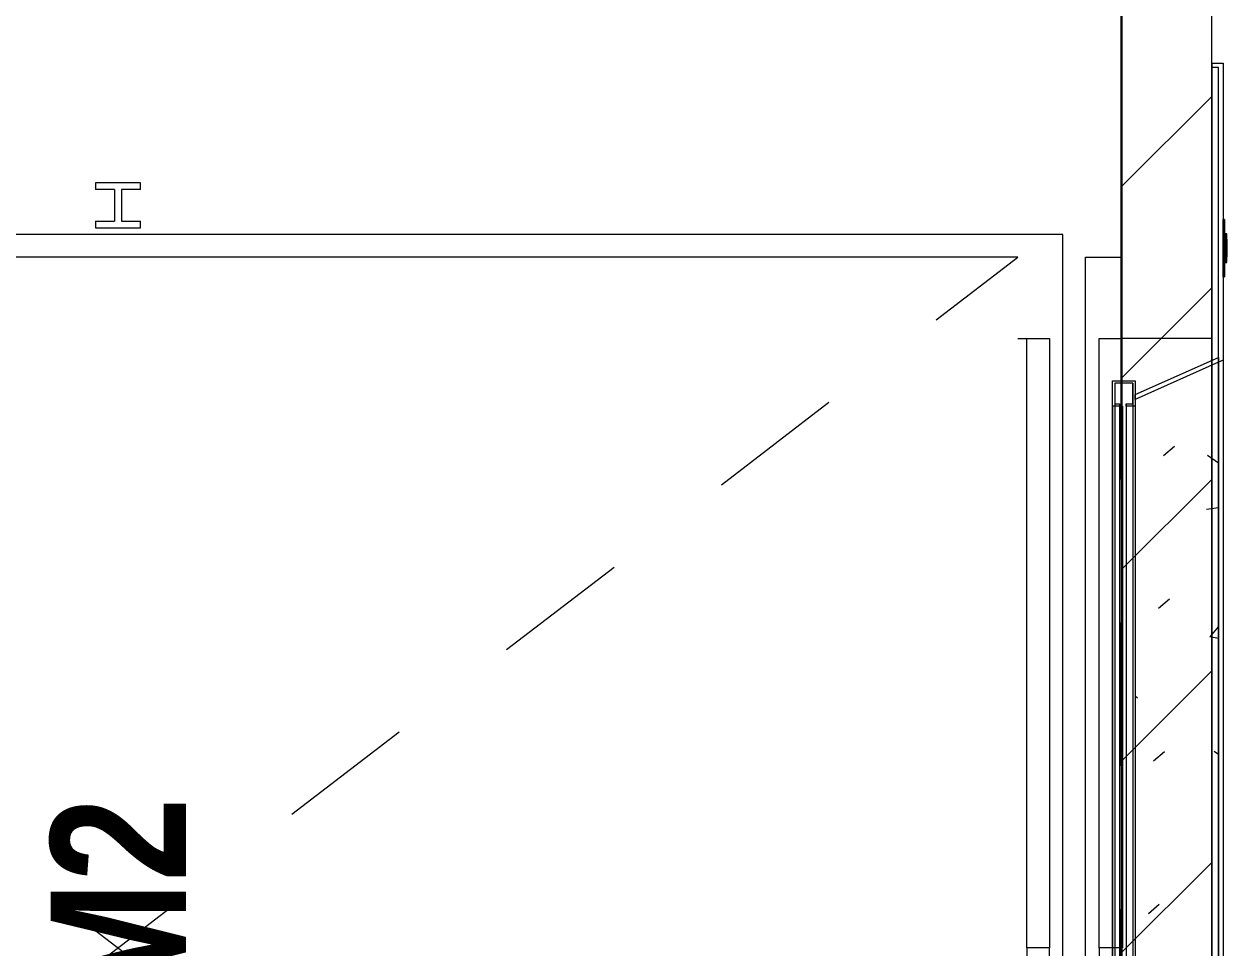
# Model space of a CAD drawing. Header units: millimetres. Extents: x -4000 to 187956, y -58990 to 162485.
# Drawn here: x 40567 to 43234, y 129985 to 132031 of the extents above; entities that cross this region are included whole.
import ezdxf

# ---------------------------------------------------------------- set-up
doc = ezdxf.new("R2010")
doc.units = ezdxf.units.MM
for name, pattern in [('Dash', [600, 300, -300]), ('Dash_2_', [635, 317.5, -317.5]), ('Grid Line', [2222.5, 1270, -317.5, 317.5, -317.5]), ('Grid Line 12_5mm', [2150, 1250, -300, 300, -300])]:
    doc.linetypes.add(name, pattern=pattern)
for name, color, linetype, lineweight in [('A-ANNO-NOTE', 131, 'Continuous', 9), ('A-DETL-GENF', 92, 'Continuous', 9), ('A-DOOR', 31, 'Continuous', 13), ('A-DOOR-HDLN', 31, 'Dash_2_', 13), ('A-WALL', 113, 'Continuous', 13), ('A-WALL-PATT', 111, 'Continuous', 13), ('S-GRID', 1, 'Continuous', 30)]:
    doc.layers.add(name, color=color, linetype=linetype, lineweight=lineweight)
doc.styles.add('Arial_B', font='arialbd.ttf', dxfattribs={"width": 0.8, "height": 300})

# ---------------------------------------------------------------- blocks, each defined once
blk = doc.blocks.new('VSC-THANG MÁY 2 - 2700-339595-FFS - TANG 1')
at = {"layer": 'A-DOOR', "lineweight": 9}
h = blk.add_hatch(dxfattribs=at)
h.set_pattern_fill('FP_13', color=256, style=0, pattern_type=2)
h.set_pattern_definition([(322.528, (-129909.95, 37102), (-63.7548, -665.734), [73.55, -809.046]), (264.53, (-129909.95, 37102), (764.226, 128.79), [55.732, -613.048]), (9.565, (-129915.26, 37046.5), (700.4678, -536.9537), [64.584, -710.419]), (318.764, (-129706.75, 37102), (-168.1687, -990.573), [109.674, -1206.419]), (6.066, (-129720.8, 37019.5), (989.697, -867.525), [97.033, -1067.36]), (260.365, (-129706.8, 37102), (989.706, -867.516), [83.729, -921.017]), (292.792, (-129757.55, 37009.2), (-409.058, -554.0287), [70.493, -775.42]), (233.56, (-129757.55, 37009.2), (736.752, -225.836), [57.39, -631.287]), (342.958, (-129791.64, 36963), (327.6892, -779.8634), [64.216, -706.372]), (310.028, (-129909.95, 37102), (338.21994, -11.28834), [31.734, -595.261, 31.734, -1249.664]), (310.028, (-129909.95, 37102), (338.21994, -11.28834), [-658.73, -612.571, 31.734, -605.359]), (278.201, (-129909.95, 37102), (400.7246, -244.1681), [30.681, -324.475, 30.681, -796.312]), (278.201, (-129909.95, 37102), (400.7246, -244.1681), [-385.837, -561.556, 30.681, -204.075]), (235.11, (-129909.95, 37309), (-22.91264, -495.4734), [31.494, -207.094, 31.494, -1700.653]), (235.11, (-129909.95, 37309), (-22.91264, -495.4734), [-270.081, -712.9, 31.494, -956.259]), (224.913, (-129909.95, 37401.8), (101.7087, -541.2912), [31.985, -283.018, 31.985, -1182.474]), (224.913, (-129909.95, 37401.8), (101.7087, -541.2912), [-346.988, -470.082, 31.985, -680.407])])
h.paths.add_polyline_path([(-1233, -100), (1383, -100), (1300.6, 85), (-1150.6, 85)])
h = blk.add_hatch(dxfattribs=at)
h.set_pattern_fill('FP_14', color=256, style=0, pattern_type=2)
h.set_pattern_definition([(320, (-129909.95, 43115), (-63.7558, -728.7365), [76.2, -838.2]), (265, (-129909.95, 43115), (764.2276, 140.9716), [60.96, -670.56]), (10.451, (-129915.26, 43054.3), (700.4668, -587.77), [64.76, -712.36]), (316.184, (-129706.75, 43115), (-168.171, -1084.316), [114.3, -1257.3]), (6.636, (-129720.8, 43024.6), (989.71, -949.61), [97.14, -1068.54]), (261.184, (-129706.8, 43115), (989.701, -949.621), [91.44, -1005.84]), (291, (-129757.55, 43013.4), (-409.0606, -606.4579), [76.2, -838.2]), (236, (-129757.55, 43013.4), (736.753, -247.2083), [60.96, -670.56]), (341.451, (-129791.64, 42962.86), (327.6855, -853.6683), [64.76, -712.36]), (307.5, (-129909.95, 43115), (338.2201, -12.3547), [33.528, -628.904, 33.528, -1320.292]), (307.5, (-129909.95, 43115), (338.2201, -12.3547), [-695.96, -647.192, 33.528, -639.572]), (277.5, (-129909.95, 43115), (400.7221, -267.2789), [33.528, -354.584, 33.528, -870.204]), (277.5, (-129909.95, 43115), (400.7221, -267.2789), [-421.64, -613.664, 33.528, -223.012]), (237.5, (-129909.95, 43341.57), (-22.91534, -542.36333), [33.528, -220.472, 33.528, -1810.512]), (237.5, (-129909.95, 43341.57), (-22.91534, -542.36333), [-287.528, -758.952, 33.528, -1018.032]), (227.5, (-129909.95, 43443.17), (101.7071, -592.517), [33.528, -296.672, 33.528, -1239.52]), (227.5, (-129909.95, 43443.17), (101.7071, -592.517), [-363.728, -492.76, 33.528, -713.232])])
h.paths.add_polyline_path([(-1885, -110), (2035, -110), (2035, -85), (-1885, -85)])
at = {"layer": 'A-DETL-GENF', "color": 250}
for p, q in [((1670, 2390), (1670, 2290)), ((1685, 2390), (1670, 2390)), ((1685, 2390), (1685, 2347.5)), ((1770, 2390), (1755, 2390)), ((1755, 2347.5), (1755, 2390)), ((1770, 2290), (1770, 2390)), ((1755, 2347.5), (1685, 2347.5)), ((1755, 2332.5), (1685, 2332.5)), ((1685, 2332.5), (1685, 2290)), ((1755, 2290), (1755, 2332.5)), ((1670, 2290), (1685, 2290)), ((1755, 2290), (1770, 2290))]:
    blk.add_line(p, q, dxfattribs=at)
at = {"layer": 'A-DOOR', "color": 5, "lineweight": 15}
for p, q in [((-1180.9, 135), (1330.9, 135)), ((1330.9, 135), (1330.9, 115)), ((2035, -85), (2035, -110)), ((2035, -110), (-1885, -110)), ((1561.5, -110), (1561.5, -113.2)), ((1688.5, -113.2), (1561.5, -113.2)), ((1593.3, -113.2), (1593.3, -116.4)), ((1593.3, -116.4), (1597.5, -116.4)), ((1593.4, -116.4), (1593.4, -118.5)), ((1593.4, -118.5), (1594.5, -118.5)), ((1593.4, -118.5), (1656.9, -118.5)), ((1594.8, -113.2), (1594.8, -114.8)), ((1597.7, -116.4), (1602.5, -116.4)), ((1602.7, -116.4), (1609.1, -116.4)), ((1616.8, -116.4), (1609.3, -116.4)), ((1609.3, -116.4), (1616.8, -116.4)), ((1625, -116.4), (1617, -116.4)), ((1656.9, -116.4), (1625.2, -116.4)), ((1655.2, -114.8), (1655.2, -113.2)), ((1655.7, -116.4), (1656.8, -116.4)), ((1655.9, -118.5), (1656.9, -118.5)), ((1656.8, -116.4), (1656.8, -113.2)), ((1656.9, -118.5), (1656.9, -116.4)), ((1688.5, -113.2), (1688.5, -110))]:
    blk.add_line(p, q, dxfattribs=at)
at = {"layer": 'A-DOOR', "color": 171, "lineweight": 15}
for p, q in [((1275, 135), (-1125, 135)), ((1275, 130), (1275, 135)), ((1275, 135), (1330.9, 135)), ((1275, 130), (1275, 135)), ((1330.9, 135), (1330.9, 115)), ((1325.9, 130), (-1175.9, 130)), ((1280, 130), (-1130, 130)), ((1280, 120), (-1130, 120)), ((1325.9, 130), (1280, 130)), ((1280, 130), (1280, 120)), ((1325.9, 115), (1325.9, 130)), ((1325.9, 115), (1325.9, 130)), ((1330.9, 115), (1330.9, 85)), ((1330.9, 85), (-1180.9, 85)), ((1300.6, 85), (1383, -100)), ((-1885, -85), (2035, -85)), ((-1875, -100), (2025, -100)), ((1383, -100), (-1233, -100)), ((1376.5, -110), (1372.1, -100)), ((1376.5, -110), (1372.1, -100)), ((1383, -100), (2025, -100)), ((2025, -100), (2025, -85)), ((2025, -100), (2025, -85)), ((2035, -85), (2035, -110)), ((1376.5, -110), (-1226.5, -110)), ((1561.5, -110), (1376.5, -110)), ((1561.5, -110), (1688.5, -110)), ((1561.5, -110), (1561.5, -113.2)), ((1561.5, -113.2), (1593.3, -113.2)), ((1593.3, -110), (1593.3, -113.2)), ((1593.3, -113.2), (1593.3, -116.4)), ((1593.3, -116.4), (1594.3, -116.4)), ((1593.3, -116.4), (1594.3, -116.4)), ((1597.4, -116.4), (1593.4, -116.4)), ((1594.5, -116.4), (1593.4, -116.4)), ((1594.5, -118.5), (1608.6, -118.5)), ((1594.8, -110), (1594.8, -113.2)), ((1594.8, -114.8), (1595.9, -114.8)), ((1594.8, -114.8), (1598.7, -114.8)), ((1602.5, -116.4), (1597.7, -116.4)), ((1598.9, -114.8), (1602.4, -114.8)), ((1609.1, -116.4), (1602.7, -116.4)), ((1604.1, -114.8), (1609.1, -114.8)), ((1608.7, -118.5), (1606.1, -118.5)), ((1608.7, -118.5), (1606.1, -118.5)), ((1641.1, -118.5), (1609.2, -118.5)), ((1641.1, -118.5), (1609.2, -118.5)), ((1611, -114.8), (1616.8, -114.8)), ((1617, -116.4), (1625, -116.4)), ((1617.2, -114.8), (1632.8, -114.8)), ((1625.2, -116.4), (1633.2, -116.4)), ((1633.2, -114.8), (1640.1, -114.8)), ((1633.4, -116.4), (1640.9, -116.4)), ((1640.9, -114.8), (1646.3, -114.8)), ((1641.1, -116.4), (1647.5, -116.4)), ((1644.2, -118.5), (1641.7, -118.5)), ((1644.2, -118.5), (1641.7, -118.5)), ((1641.7, -118.5), (1655.9, -118.5)), ((1647.6, -114.8), (1652.7, -114.8)), ((1647.7, -116.4), (1652.5, -116.4)), ((1652.7, -116.4), (1655.7, -116.4)), ((1654.1, -114.8), (1655.2, -114.8)), ((1654.1, -114.8), (1655.2, -114.8)), ((1655.2, -113.2), (1655.2, -110)), ((1655.7, -116.4), (1656.8, -116.4)), ((1655.7, -116.4), (1656.8, -116.4)), ((1656.9, -116.4), (1655.9, -116.4)), ((1656.8, -113.2), (1656.8, -110)), ((1656.8, -113.2), (1688.5, -113.2)), ((1656.8, -116.4), (1656.8, -113.2)), ((1688.5, -110), (1688.5, -113.2)), ((2035, -110), (1688.5, -110))]:
    blk.add_line(p, q, dxfattribs=at)
at = {"layer": 'A-DOOR', "color": 161, "lineweight": 15}
for p, q in [((1275, 120), (-1125, 120)), ((75, 113), (75, 115)), ((75, 115), (1275, 115)), ((1275, 113), (75, 113)), ((1275, 120), (1275, 130)), ((1275, 120), (1275, 130)), ((1280, 120), (1275, 120)), ((1275, 115), (1275, 113)), ((1280, 130), (1280, 120)), ((1325.9, 90), (1325.9, 115)), ((1325.9, 90), (1325.9, 115)), ((1330.9, 115), (1330.9, 85)), ((1325.9, 90), (-1175.9, 90)), ((1300.6, 85), (-1150.6, 85)), ((1280, 105), (-1130, 105)), ((1280, 90), (-1130, 90)), ((1275, 85), (1275, 90)), ((1275, 85), (1275, 90)), ((1280, 105), (1280, 90)), ((1280, 90), (1325.9, 90)), ((1372.1, -100), (1289.7, 85)), ((1372.1, -100), (1289.7, 85)), ((1330.9, 85), (1300.6, 85)), ((1300.6, 85), (1383, -100)), ((2025, -85), (-1875, -85)), ((2035, -85), (2025, -85)), ((1593.3, -110), (1561.5, -110)), ((1593.3, -110), (1561.5, -110)), ((1593.3, -110), (1593.3, -113.2)), ((1602.5, -110), (1593.3, -110)), ((1593.3, -113.2), (1593.3, -116.4)), ((1593.3, -116.4), (1594.3, -116.4)), ((1593.3, -116.4), (1594.3, -116.4)), ((1594.8, -113.2), (1594.8, -114.8)), ((1594.8, -113.2), (1594.8, -114.8)), ((1595.9, -116.4), (1594.8, -116.4)), ((1597.3, -116.4), (1594.8, -116.4)), ((1595.9, -114.8), (1598.7, -114.8)), ((1597.3, -116.4), (1595.9, -116.4)), ((1598.9, -116.4), (1597.5, -116.4)), ((1602.4, -116.4), (1597.5, -116.4)), ((1598.9, -114.8), (1602.4, -114.8)), ((1602.4, -116.4), (1598.9, -116.4)), ((1609.1, -110), (1602.5, -110)), ((1609.1, -116.4), (1603.7, -116.4)), ((1608.6, -116.4), (1603.7, -116.4)), ((1604.1, -114.8), (1609.1, -114.8)), ((1606.1, -116.4), (1608.7, -116.4)), ((1606.1, -116.4), (1606.8, -116.4)), ((1606.8, -116.4), (1608.7, -116.4)), ((1625, -110), (1609.1, -110)), ((1609.2, -116.4), (1615.7, -116.4)), ((1609.2, -116.4), (1615.7, -116.4)), ((1609.3, -118.5), (1617, -118.5)), ((1616.8, -116.4), (1609.9, -116.4)), ((1611, -114.8), (1616.8, -114.8)), ((1616.9, -116.4), (1625, -116.4)), ((1616.9, -116.4), (1625, -116.4)), ((1617, -118.5), (1641.1, -118.5)), ((1617.2, -114.8), (1618.8, -114.8)), ((1625, -116.4), (1617.2, -116.4)), ((1620.8, -114.8), (1619.6, -114.8)), ((1619.6, -114.8), (1620.8, -114.8)), ((1620.8, -113.3), (1620.8, -114.8)), ((1622.5, -114.8), (1620.8, -114.8)), ((1620.8, -114.8), (1622.5, -114.8)), ((1622.5, -114.8), (1622.5, -113.2)), ((1622.5, -113.2), (1622.5, -114.8)), ((1622.5, -113.2), (1622.5, -114.8)), ((1622.5, -114.8), (1627.1, -114.8)), ((1627.1, -114.8), (1622.5, -114.8)), ((1640.9, -110), (1625, -110)), ((1625.2, -116.4), (1633.3, -116.4)), ((1625.2, -116.4), (1630.1, -116.4)), ((1632.8, -116.4), (1625.2, -116.4)), ((1627.5, -113.2), (1627.5, -114.4)), ((1627.5, -113.2), (1627.5, -114.4)), ((1627.5, -113.2), (1627.5, -114.4)), ((1627.5, -114.8), (1629.2, -114.8)), ((1629.2, -114.8), (1627.5, -114.8)), ((1629.2, -113.2), (1629.2, -114.8)), ((1629.2, -114.8), (1630.4, -114.8)), ((1630.4, -114.8), (1629.2, -114.8)), ((1630.1, -116.4), (1633.3, -116.4)), ((1630.4, -113.2), (1630.4, -114.8)), ((1630.4, -114.8), (1632.8, -114.8)), ((1633.2, -114.8), (1640.1, -114.8)), ((1640.1, -116.4), (1633.4, -116.4)), ((1633.5, -116.4), (1641, -116.4)), ((1633.5, -116.4), (1634.7, -116.4)), ((1634.7, -116.4), (1641, -116.4)), ((1647.5, -110), (1640.9, -110)), ((1640.9, -114.8), (1646.3, -114.8)), ((1646.3, -116.4), (1641.1, -116.4)), ((1641.7, -116.4), (1644.2, -116.4)), ((1641.7, -116.4), (1643.6, -116.4)), ((1646.3, -116.4), (1641.8, -116.4)), ((1643.6, -116.4), (1644.2, -116.4)), ((1656.8, -110), (1647.5, -110)), ((1647.6, -114.8), (1651.1, -114.8)), ((1652.7, -116.4), (1647.8, -116.4)), ((1652.7, -116.4), (1647.8, -116.4)), ((1651.1, -114.8), (1652.7, -114.8)), ((1655.2, -116.4), (1652.9, -116.4)), ((1655.2, -116.4), (1652.9, -116.4)), ((1655.2, -114.8), (1655.2, -113.2)), ((1655.2, -114.8), (1655.2, -113.2)), ((1655.7, -116.4), (1656.8, -116.4)), ((1655.7, -116.4), (1656.8, -116.4)), ((1688.5, -110), (1656.8, -110)), ((1656.8, -113.2), (1656.8, -110)), ((1688.5, -110), (1656.8, -110)), ((1656.8, -116.4), (1656.8, -113.2))]:
    blk.add_line(p, q, dxfattribs=at)
at = {"layer": 'A-DOOR', "color": 151, "lineweight": 15}
for p, q in [((75, 115), (75, 113)), ((75, 115), (1275, 115)), ((75, 113), (1275, 113)), ((1275, 115), (1275, 113)), ((1289.7, 85), (-1139.7, 85)), ((1275, 105), (-1125, 105)), ((1275, 85), (-1125, 85)), ((1275, 90), (1275, 105)), ((1275, 105), (1280, 105)), ((1275, 90), (1275, 105)), ((1300.6, 85), (1275, 85)), ((1280, 105), (1280, 90)), ((1289.7, 85), (1300.6, 85)), ((1594.3, -110), (1593.3, -110)), ((1594.3, -110), (1593.3, -110)), ((1593.3, -110), (1593.3, -113.2)), ((1593.3, -116.4), (1594.3, -116.4)), ((1602.4, -110), (1594.8, -110)), ((1595.9, -110), (1594.8, -110)), ((1594.8, -110), (1594.8, -113.2)), ((1594.8, -110), (1594.8, -113.2)), ((1594.8, -110), (1595.9, -110)), ((1594.8, -110), (1602.4, -110)), ((1594.8, -114.8), (1595.9, -114.8)), ((1594.8, -114.8), (1595.9, -114.8)), ((1594.8, -114.8), (1595.9, -114.8)), ((1594.8, -114.8), (1595.9, -114.8)), ((1597.4, -116.4), (1595.6, -116.4)), ((1595.6, -116.4), (1597.5, -116.4)), ((1595.6, -116.4), (1597.5, -116.4)), ((1602.5, -116.4), (1597.7, -116.4)), ((1597.7, -116.4), (1602.5, -116.4)), ((1597.7, -116.4), (1602.5, -116.4)), ((1608.6, -116.4), (1603.6, -116.4)), ((1603.6, -116.4), (1608.6, -116.4)), ((1603.6, -116.4), (1608.6, -116.4)), ((1609.1, -110), (1603.7, -110)), ((1603.7, -110), (1609.1, -110)), ((1616.8, -110), (1609.9, -110)), ((1609.9, -110), (1616.8, -110)), ((1615.6, -116.4), (1609.9, -116.4)), ((1632.8, -110), (1617.2, -110)), ((1617.2, -110), (1632.8, -110)), ((1625, -116.4), (1617.2, -116.4)), ((1619.6, -110), (1619.6, -113.2)), ((1619.6, -110), (1619.6, -113.2)), ((1619.6, -114.8), (1620.7, -114.8)), ((1620.8, -110), (1620.8, -112.6)), ((1620.8, -110), (1620.8, -112.6)), ((1622.5, -113.2), (1620.9, -113.2)), ((1620.9, -113.2), (1622.5, -113.2)), ((1621.2, -113.2), (1621.2, -114.8)), ((1622.5, -114.8), (1621.2, -114.8)), ((1621.2, -114.8), (1622.5, -114.8)), ((1622.5, -111.5), (1622.5, -110)), ((1622.5, -110), (1622.5, -111.5)), ((1622.5, -110), (1622.5, -111.5)), ((1622.5, -111.5), (1622.5, -110)), ((1622.5, -110), (1622.5, -111.5)), ((1622.5, -110), (1622.5, -111.5)), ((1622.5, -113.2), (1622.5, -111.9)), ((1622.5, -111.9), (1622.5, -113.2)), ((1622.5, -111.9), (1622.5, -113.2)), ((1622.5, -113.2), (1622.5, -111.9)), ((1622.5, -111.9), (1622.5, -113.2)), ((1622.5, -111.9), (1622.5, -113.2)), ((1622.5, -113.2), (1622.5, -114.8)), ((1622.5, -113.2), (1627.5, -113.2)), ((1627.5, -113.2), (1622.5, -113.2)), ((1622.5, -114.8), (1627.1, -114.8)), ((1632.8, -116.4), (1625.2, -116.4)), ((1627.5, -110), (1627.5, -113.2)), ((1627.5, -110), (1627.5, -113.2)), ((1627.5, -110), (1627.5, -113.2)), ((1627.5, -110), (1627.5, -113.2)), ((1627.5, -110), (1627.5, -113.2)), ((1627.5, -110), (1627.5, -113.2)), ((1627.5, -113.2), (1627.5, -114.4)), ((1627.5, -114.8), (1628.8, -114.8)), ((1628.8, -114.8), (1627.5, -114.8)), ((1627.6, -113.2), (1629.1, -113.2)), ((1629.1, -113.2), (1627.6, -113.2)), ((1628.8, -113.4), (1628.8, -114.8)), ((1629.2, -110), (1629.2, -112.2)), ((1629.2, -110), (1629.2, -112.2)), ((1629.2, -113.2), (1630.4, -113.2)), ((1630.4, -113.2), (1629.2, -113.2)), ((1629.3, -114.8), (1630.4, -114.8)), ((1630.4, -110), (1630.4, -111.5)), ((1630.4, -110), (1630.4, -111.5)), ((1640.1, -110), (1633.2, -110)), ((1633.2, -110), (1640.1, -110)), ((1640.1, -116.4), (1633.4, -116.4)), ((1646.3, -110), (1640.9, -110)), ((1640.9, -110), (1646.3, -110)), ((1646.4, -116.4), (1641.7, -116.4)), ((1641.8, -116.4), (1646.4, -116.4)), ((1641.8, -116.4), (1646.4, -116.4)), ((1655.2, -110), (1647.6, -110)), ((1647.6, -110), (1655.2, -110)), ((1652.5, -116.4), (1647.6, -116.4)), ((1647.7, -116.4), (1652.5, -116.4)), ((1647.7, -116.4), (1652.5, -116.4)), ((1654.4, -116.4), (1652.7, -116.4)), ((1652.7, -116.4), (1654.4, -116.4)), ((1652.7, -116.4), (1654.4, -116.4)), ((1655.2, -110), (1654.1, -110)), ((1654.1, -110), (1655.2, -110)), ((1654.1, -114.8), (1655.2, -114.8)), ((1654.1, -114.8), (1655.2, -114.8)), ((1654.1, -114.8), (1655.2, -114.8)), ((1654.1, -114.8), (1655.2, -114.8)), ((1655.2, -113.2), (1655.2, -111)), ((1655.2, -113.2), (1655.2, -111)), ((1656.8, -110), (1655.7, -110)), ((1656.8, -110), (1655.7, -110)), ((1655.7, -116.4), (1656.8, -116.4)), ((1656.8, -113.2), (1656.8, -110))]:
    blk.add_line(p, q, dxfattribs=at)
at = {"layer": 'A-DOOR', "color": 255, "lineweight": 15}
for p, q in [((1594.3, -110), (1593.3, -110)), ((1594.3, -110), (1593.3, -110)), ((1594.8, -113.2), (1594.8, -114.8)), ((1595.9, -116.4), (1594.8, -116.4)), ((1595.9, -116.4), (1594.8, -116.4)), ((1598.9, -110), (1595.9, -110)), ((1595.9, -110), (1598.9, -110)), ((1597.3, -116.4), (1595.9, -116.4)), ((1597.3, -116.4), (1595.9, -116.4)), ((1597.3, -114.8), (1598.7, -114.8)), ((1597.3, -114.8), (1598.7, -114.8)), ((1598.9, -116.4), (1597.5, -116.4)), ((1598.9, -116.4), (1597.5, -116.4)), ((1602.4, -110), (1598.9, -110)), ((1598.9, -110), (1602.4, -110)), ((1598.9, -114.8), (1602.4, -114.8)), ((1598.9, -114.8), (1602.4, -114.8)), ((1602.4, -116.4), (1598.9, -116.4)), ((1602.4, -116.4), (1598.9, -116.4)), ((1609.1, -110), (1603.7, -110)), ((1603.7, -110), (1609.1, -110)), ((1608.6, -116.4), (1603.7, -116.4)), ((1608.7, -116.4), (1604.4, -116.4)), ((1605.1, -114.8), (1609.1, -114.8)), ((1605.1, -114.8), (1609.1, -114.8)), ((1616.8, -110), (1609.9, -110)), ((1609.9, -110), (1616.8, -110)), ((1615.6, -116.4), (1609.9, -116.4)), ((1609.9, -116.4), (1615.6, -116.4)), ((1609.9, -116.4), (1615.6, -116.4)), ((1611.7, -114.8), (1616.8, -114.8)), ((1611.7, -114.8), (1616.8, -114.8)), ((1619.6, -110), (1617.2, -110)), ((1617.2, -110), (1619.6, -110)), ((1617.2, -114.8), (1618.8, -114.8)), ((1617.2, -114.8), (1618.8, -114.8)), ((1625, -116.4), (1617.2, -116.4)), ((1617.2, -116.4), (1625, -116.4)), ((1617.2, -116.4), (1625, -116.4)), ((1620.8, -110), (1619.6, -110)), ((1619.6, -110), (1620.8, -110)), ((1620.8, -110), (1619.6, -110)), ((1619.6, -110), (1620.8, -110)), ((1622.5, -110), (1620.8, -110)), ((1620.8, -110), (1622.5, -110)), ((1622.5, -110), (1620.8, -110)), ((1620.8, -110), (1622.5, -110)), ((1621.2, -110), (1621.2, -112.3)), ((1621.2, -110), (1621.2, -112.3)), ((1622.5, -113.2), (1621.2, -113.2)), ((1621.2, -113.2), (1622.5, -113.2)), ((1622.5, -114.8), (1621.2, -114.8)), ((1621.2, -114.8), (1622.5, -114.8)), ((1622.5, -110), (1627.5, -110)), ((1627.5, -110), (1622.5, -110)), ((1622.5, -110), (1622.5, -111.5)), ((1622.5, -110), (1627.5, -110)), ((1627.5, -110), (1622.5, -110)), ((1622.5, -110), (1622.5, -111.5)), ((1622.5, -111.9), (1622.5, -113.2)), ((1622.5, -111.9), (1622.5, -113.2)), ((1622.5, -113.2), (1622.5, -114.8)), ((1625, -116.4), (1625, -114.8)), ((1632.8, -116.4), (1625.2, -116.4)), ((1625.2, -116.4), (1632.8, -116.4)), ((1625.2, -116.4), (1632.8, -116.4)), ((1627.5, -110), (1629.2, -110)), ((1629.2, -110), (1627.5, -110)), ((1627.5, -110), (1627.5, -113.2)), ((1627.5, -110), (1629.2, -110)), ((1629.2, -110), (1627.5, -110)), ((1627.5, -110), (1627.5, -113.2)), ((1627.5, -113.2), (1627.5, -114.4)), ((1627.5, -114.8), (1628.8, -114.8)), ((1628.8, -114.8), (1627.5, -114.8)), ((1628.8, -110), (1628.8, -112.5)), ((1628.8, -110), (1628.8, -112.5)), ((1629.2, -110), (1630.4, -110)), ((1630.4, -110), (1629.2, -110)), ((1629.2, -110), (1630.4, -110)), ((1630.4, -110), (1629.2, -110)), ((1632.8, -110), (1630.4, -110)), ((1630.4, -110), (1632.8, -110)), ((1630.4, -114.8), (1632.8, -114.8)), ((1630.4, -114.8), (1632.8, -114.8)), ((1640.1, -110), (1633.2, -110)), ((1633.2, -110), (1640.1, -110)), ((1633.2, -114.8), (1634.7, -114.8)), ((1633.2, -114.8), (1634.7, -114.8)), ((1640.1, -116.4), (1633.4, -116.4)), ((1633.4, -116.4), (1640.1, -116.4)), ((1633.4, -116.4), (1640.1, -116.4)), ((1635.2, -114.8), (1640.1, -114.8)), ((1635.2, -114.8), (1640.1, -114.8)), ((1646.3, -110), (1640.9, -110)), ((1640.9, -110), (1646.3, -110)), ((1645.6, -116.4), (1641.7, -116.4)), ((1646.3, -116.4), (1641.8, -116.4)), ((1642.7, -114.8), (1646.3, -114.8)), ((1642.7, -114.8), (1646.3, -114.8)), ((1645.6, -114.8), (1645.6, -116.4)), ((1651.1, -110), (1647.6, -110)), ((1647.6, -110), (1651.1, -110)), ((1647.7, -114.8), (1651.1, -114.8)), ((1647.7, -114.8), (1651.1, -114.8)), ((1651.1, -116.4), (1647.8, -116.4)), ((1651.1, -116.4), (1647.8, -116.4)), ((1654.1, -110), (1651.1, -110)), ((1651.1, -110), (1654.1, -110)), ((1652.7, -116.4), (1651.1, -116.4)), ((1652.7, -116.4), (1651.1, -116.4)), ((1654.1, -116.4), (1652.9, -116.4)), ((1654.1, -116.4), (1652.9, -116.4)), ((1655.2, -116.4), (1654.1, -116.4)), ((1655.2, -116.4), (1654.1, -116.4)), ((1655.2, -114.8), (1655.2, -113.2)), ((1656.8, -110), (1655.7, -110)), ((1656.8, -110), (1655.7, -110))]:
    blk.add_line(p, q, dxfattribs=at)
at = {"layer": 'A-DOOR', "color": 50, "lineweight": 15}
for p, q in [((1594.3, -110), (1593.3, -110)), ((1595.9, -110), (1594.8, -110)), ((1595.9, -110), (1594.8, -110)), ((1595.9, -110), (1594.8, -110)), ((1595.9, -110), (1594.8, -110)), ((1594.8, -110), (1595.9, -110)), ((1594.8, -110), (1595.9, -110)), ((1594.8, -110), (1594.8, -113.2)), ((1595.9, -110), (1594.8, -110)), ((1595.9, -110), (1594.8, -110)), ((1594.8, -110), (1595.9, -110)), ((1594.8, -110), (1595.9, -110)), ((1594.8, -114.8), (1595.9, -114.8)), ((1594.8, -114.8), (1595.9, -114.8)), ((1595.9, -116.4), (1594.8, -116.4)), ((1595.9, -116.4), (1594.8, -116.4)), ((1602.5, -110), (1595.6, -110)), ((1597.5, -110), (1595.6, -110)), ((1602.5, -110), (1595.6, -110)), ((1597.5, -110), (1595.6, -110)), ((1597.5, -110), (1595.6, -110)), ((1595.6, -116.4), (1597.5, -116.4)), ((1595.6, -116.4), (1597.5, -116.4)), ((1595.6, -116.4), (1597.5, -116.4)), ((1602.5, -110), (1595.9, -110)), ((1598.9, -110), (1595.9, -110)), ((1598.9, -110), (1595.9, -110)), ((1598.9, -110), (1595.9, -110)), ((1598.9, -110), (1595.9, -110)), ((1595.9, -110), (1598.9, -110)), ((1595.9, -110), (1602.4, -110)), ((1598.9, -110), (1595.9, -110)), ((1598.9, -110), (1595.9, -110)), ((1595.9, -110), (1598.9, -110)), ((1595.9, -110), (1598.9, -110)), ((1602.5, -110), (1595.9, -110)), ((1597.3, -116.4), (1595.9, -116.4)), ((1597.3, -116.4), (1595.9, -116.4)), ((1597.3, -114.8), (1598.7, -114.8)), ((1597.3, -114.8), (1598.7, -114.8)), ((1597.3, -114.8), (1598.7, -114.8)), ((1597.3, -114.8), (1598.7, -114.8)), ((1602.5, -110), (1597.5, -110)), ((1602.5, -110), (1597.5, -110)), ((1602.5, -110), (1597.5, -110)), ((1597.5, -113.2), (1598.9, -113.2)), ((1598.9, -116.4), (1597.5, -116.4)), ((1602.4, -116.4), (1597.5, -116.4)), ((1597.7, -116.4), (1602.5, -116.4)), ((1597.7, -116.4), (1602.5, -116.4)), ((1597.7, -116.4), (1602.5, -116.4)), ((1602.4, -110), (1598.9, -110)), ((1602.4, -110), (1598.9, -110)), ((1602.4, -110), (1598.9, -110)), ((1602.4, -110), (1598.9, -110)), ((1598.9, -110), (1602.4, -110)), ((1602.4, -110), (1598.9, -110)), ((1602.4, -110), (1598.9, -110)), ((1598.9, -110), (1602.4, -110)), ((1598.9, -110), (1602.4, -110)), ((1598.9, -114.8), (1602.4, -114.8)), ((1598.9, -114.8), (1602.4, -114.8)), ((1598.9, -114.8), (1602.4, -114.8)), ((1598.9, -114.8), (1602.4, -114.8)), ((1602.4, -116.4), (1598.9, -116.4)), ((1601.3, -113.2), (1602.5, -113.2)), ((1609.1, -110), (1603.6, -110)), ((1609.1, -110), (1603.6, -110)), ((1609.1, -110), (1603.6, -110)), ((1609.1, -110), (1603.6, -110)), ((1609.1, -110), (1603.6, -110)), ((1609.1, -110), (1603.7, -110)), ((1609.1, -110), (1603.7, -110)), ((1609.1, -110), (1603.7, -110)), ((1609.1, -110), (1603.7, -110)), ((1609.1, -110), (1603.7, -110)), ((1603.7, -110), (1609.1, -110)), ((1603.7, -110), (1609.1, -110)), ((1609.1, -110), (1603.7, -110)), ((1609.1, -110), (1603.7, -110)), ((1603.7, -110), (1609.1, -110)), ((1603.7, -110), (1609.1, -110)), ((1609.1, -110), (1603.7, -110)), ((1604.2, -116.4), (1608.6, -116.4)), ((1604.2, -116.4), (1608.6, -116.4)), ((1604.2, -116.4), (1608.6, -116.4)), ((1608.6, -116.4), (1604.3, -116.4)), ((1608.6, -116.4), (1604.3, -116.4)), ((1608.6, -116.4), (1604.3, -116.4)), ((1604.4, -113.2), (1605.8, -113.2)), ((1605.8, -113.2), (1604.4, -113.2)), ((1604.4, -113.2), (1605.8, -113.2)), ((1605.8, -113.2), (1604.4, -113.2)), ((1604.4, -113.2), (1605.8, -113.2)), ((1608.7, -116.4), (1604.4, -116.4)), ((1604.4, -116.4), (1608.7, -116.4)), ((1604.4, -116.4), (1608.7, -116.4)), ((1605.1, -114.8), (1609.1, -114.8)), ((1605.1, -114.8), (1609.1, -114.8)), ((1605.1, -114.8), (1609.1, -114.8)), ((1605.1, -114.8), (1609.1, -114.8)), ((1606.8, -113.2), (1609.1, -113.2)), ((1609.1, -113.2), (1606.8, -113.2)), ((1606.8, -113.2), (1609.1, -113.2)), ((1609.1, -113.2), (1606.8, -113.2)), ((1606.8, -113.2), (1609.1, -113.2)), ((1616.8, -110), (1609.9, -110)), ((1616.8, -110), (1609.9, -110)), ((1616.8, -110), (1609.9, -110)), ((1616.8, -110), (1609.9, -110)), ((1616.8, -110), (1609.9, -110)), ((1616.8, -110), (1609.9, -110)), ((1616.8, -110), (1609.9, -110)), ((1609.9, -110), (1616.8, -110)), ((1609.9, -110), (1616.8, -110)), ((1616.8, -110), (1609.9, -110)), ((1616.8, -110), (1609.9, -110)), ((1616.8, -110), (1609.9, -110)), ((1616.8, -110), (1609.9, -110)), ((1616.8, -110), (1609.9, -110)), ((1609.9, -110), (1616.8, -110)), ((1609.9, -110), (1616.8, -110)), ((1616.8, -110), (1609.9, -110)), ((1609.9, -113.2), (1612.3, -113.2)), ((1612.3, -113.2), (1609.9, -113.2)), ((1609.9, -113.2), (1612.3, -113.2)), ((1612.3, -113.2), (1609.9, -113.2)), ((1609.9, -113.2), (1612.3, -113.2)), ((1615.7, -116.4), (1609.9, -116.4)), ((1609.9, -116.4), (1615.7, -116.4)), ((1615.7, -116.4), (1609.9, -116.4)), ((1609.9, -116.4), (1615.7, -116.4)), ((1609.9, -116.4), (1615.6, -116.4)), ((1615.6, -116.4), (1609.9, -116.4)), ((1615.6, -116.4), (1609.9, -116.4)), ((1609.9, -116.4), (1615.6, -116.4)), ((1609.9, -116.4), (1615.6, -116.4)), ((1615.6, -116.4), (1609.9, -116.4)), ((1615.6, -116.4), (1609.9, -116.4)), ((1611.7, -114.8), (1616.8, -114.8)), ((1611.7, -114.8), (1616.8, -114.8)), ((1611.7, -114.8), (1616.8, -114.8)), ((1611.7, -114.8), (1616.8, -114.8)), ((1613.6, -113.2), (1616.8, -113.2)), ((1616.8, -113.2), (1613.6, -113.2)), ((1613.6, -113.2), (1616.8, -113.2)), ((1616.8, -113.2), (1613.6, -113.2)), ((1613.6, -113.2), (1616.8, -113.2)), ((1619.6, -110), (1617.2, -110)), ((1619.6, -110), (1617.2, -110)), ((1619.6, -110), (1617.2, -110)), ((1619.6, -110), (1617.2, -110)), ((1619.6, -110), (1617.2, -110)), ((1619.6, -110), (1617.2, -110)), ((1619.6, -110), (1617.2, -110)), ((1617.2, -110), (1619.6, -110)), ((1617.2, -110), (1619.6, -110)), ((1619.6, -110), (1617.2, -110)), ((1619.6, -110), (1617.2, -110)), ((1619.6, -110), (1617.2, -110)), ((1619.6, -110), (1617.2, -110)), ((1619.6, -110), (1617.2, -110)), ((1617.2, -110), (1619.6, -110)), ((1617.2, -110), (1619.6, -110)), ((1619.6, -110), (1617.2, -110)), ((1617.2, -113.2), (1619.6, -113.2)), ((1619.6, -113.2), (1617.2, -113.2)), ((1617.2, -113.2), (1619.6, -113.2)), ((1619.6, -113.2), (1617.2, -113.2)), ((1617.2, -113.2), (1619.6, -113.2)), ((1617.2, -114.8), (1618.8, -114.8)), ((1617.2, -114.8), (1618.8, -114.8)), ((1617.2, -114.8), (1618.8, -114.8)), ((1617.2, -114.8), (1618.8, -114.8)), ((1625, -116.4), (1617.2, -116.4)), ((1617.2, -116.4), (1625, -116.4)), ((1625, -116.4), (1617.2, -116.4)), ((1617.2, -116.4), (1625, -116.4)), ((1617.2, -116.4), (1625, -116.4)), ((1625, -116.4), (1617.2, -116.4)), ((1625, -116.4), (1617.2, -116.4)), ((1617.2, -116.4), (1625, -116.4)), ((1617.2, -116.4), (1625, -116.4)), ((1625, -116.4), (1617.2, -116.4)), ((1625, -116.4), (1617.2, -116.4)), ((1620.7, -110), (1619.6, -110)), ((1620.8, -110), (1619.6, -110)), ((1620.7, -110), (1619.6, -110)), ((1620.7, -110), (1619.6, -110)), ((1620.7, -110), (1619.6, -110)), ((1620.7, -110), (1619.6, -110)), ((1620.7, -110), (1619.6, -110)), ((1620.7, -110), (1619.6, -110)), ((1619.6, -110), (1620.7, -110)), ((1619.6, -110), (1620.7, -110)), ((1620.7, -110), (1619.6, -110)), ((1619.6, -110), (1620.7, -110)), ((1620.7, -110), (1619.6, -110)), ((1620.7, -110), (1619.6, -110)), ((1620.7, -110), (1619.6, -110)), ((1620.7, -110), (1619.6, -110)), ((1619.6, -110), (1620.7, -110)), ((1619.6, -110), (1620.7, -110)), ((1620.8, -110), (1619.6, -110)), ((1619.6, -114.8), (1620.7, -114.8)), ((1619.6, -114.8), (1620.7, -114.8)), ((1619.6, -114.8), (1620.7, -114.8)), ((1619.6, -114.8), (1620.7, -114.8)), ((1619.6, -114.8), (1620.7, -114.8)), ((1619.6, -114.8), (1620.7, -114.8)), ((1622.5, -110), (1621.2, -110)), ((1622.5, -110), (1621.2, -110)), ((1621.2, -110), (1622.5, -110)), ((1622.5, -110), (1621.2, -110)), ((1621.2, -110), (1622.5, -110)), ((1622.5, -110), (1621.2, -110)), ((1622.5, -110), (1621.2, -110)), ((1621.2, -110), (1622.5, -110)), ((1622.5, -110), (1621.2, -110)), ((1621.2, -110), (1622.5, -110)), ((1622.5, -110), (1621.2, -110)), ((1622.5, -110), (1621.2, -110)), ((1622.5, -110), (1621.2, -110)), ((1622.5, -110), (1621.2, -110)), ((1622.5, -110), (1621.2, -110)), ((1622.5, -110), (1621.2, -110)), ((1621.2, -110), (1622.5, -110)), ((1621.2, -110), (1622.5, -110)), ((1622.5, -110), (1621.2, -110)), ((1621.2, -110), (1622.5, -110)), ((1622.5, -110), (1621.2, -110)), ((1622.5, -110), (1621.2, -110)), ((1622.5, -110), (1621.2, -110)), ((1622.5, -110), (1621.2, -110)), ((1621.2, -110), (1622.5, -110)), ((1621.2, -110), (1622.5, -110)), ((1622.5, -110), (1621.2, -110)), ((1621.2, -113.2), (1622.5, -113.2)), ((1622.5, -113.2), (1621.2, -113.2)), ((1621.2, -113.2), (1622.5, -113.2)), ((1622.5, -113.2), (1621.2, -113.2)), ((1621.2, -113.2), (1622.5, -113.2)), ((1622.5, -113.2), (1621.2, -113.2)), ((1621.2, -113.2), (1622.5, -113.2)), ((1621.2, -114.8), (1622.5, -114.8)), ((1621.2, -114.8), (1622.5, -114.8)), ((1621.2, -114.8), (1622.5, -114.8)), ((1621.2, -114.8), (1622.5, -114.8)), ((1621.2, -114.8), (1622.5, -114.8)), ((1621.2, -114.8), (1622.5, -114.8)), ((1621.2, -114.8), (1622.5, -114.8)), ((1625, -110), (1622.5, -110)), ((1622.5, -110), (1622.5, -111.5)), ((1622.5, -110), (1622.5, -111.5)), ((1627.5, -110), (1622.5, -110)), ((1622.5, -110), (1622.5, -111.5)), ((1622.5, -110), (1622.5, -111.5)), ((1625, -110), (1622.5, -110)), ((1625, -110), (1622.5, -110)), ((1625, -110), (1622.5, -110)), ((1625, -110), (1622.5, -110)), ((1625, -110), (1622.5, -110)), ((1625, -110), (1622.5, -110)), ((1622.5, -110), (1625, -110)), ((1622.5, -110), (1625, -110)), ((1625, -110), (1622.5, -110)), ((1622.5, -110), (1625, -110)), ((1625, -110), (1622.5, -110)), ((1625, -110), (1622.5, -110)), ((1625, -110), (1622.5, -110)), ((1625, -110), (1622.5, -110)), ((1622.5, -110), (1625, -110)), ((1622.5, -110), (1627.5, -110)), ((1627.5, -110), (1622.5, -110)), ((1622.5, -111.9), (1622.5, -113.2)), ((1622.5, -111.9), (1622.5, -113.2)), ((1622.5, -111.9), (1622.5, -113.2)), ((1622.5, -111.9), (1622.5, -113.2)), ((1622.5, -113.2), (1622.5, -114.8)), ((1622.5, -113.2), (1627.5, -113.2)), ((1625, -113.2), (1622.5, -113.2)), ((1622.5, -113.2), (1627.5, -113.2)), ((1627.5, -113.2), (1622.5, -113.2)), ((1622.5, -113.2), (1625, -113.2)), ((1622.5, -114.8), (1625, -114.8)), ((1622.5, -114.8), (1625, -114.8)), ((1622.5, -114.8), (1625, -114.8)), ((1622.5, -114.8), (1625, -114.8)), ((1622.5, -114.8), (1625, -114.8)), ((1622.5, -114.8), (1625, -114.8)), ((1627.5, -110), (1625, -110)), ((1627.5, -110), (1625, -110)), ((1627.5, -110), (1625, -110)), ((1627.5, -110), (1625, -110)), ((1627.5, -110), (1625, -110)), ((1627.5, -110), (1625, -110)), ((1627.5, -110), (1625, -110)), ((1625, -110), (1627.5, -110)), ((1625, -110), (1627.5, -110)), ((1627.5, -110), (1625, -110)), ((1625, -110), (1627.5, -110)), ((1627.5, -110), (1625, -110)), ((1627.5, -110), (1625, -110)), ((1627.5, -110), (1625, -110)), ((1627.5, -110), (1625, -110)), ((1625, -110), (1627.5, -110)), ((1627.5, -113.2), (1625, -113.2)), ((1625, -114.8), (1625, -113.2)), ((1625, -113.2), (1627.5, -113.2)), ((1625, -114.8), (1625, -113.2)), ((1625, -116.4), (1625, -114.8)), ((1625, -114.8), (1627, -114.8)), ((1625, -114.8), (1627, -114.8)), ((1625, -114.8), (1627, -114.8)), ((1625, -114.8), (1627, -114.8)), ((1625, -114.8), (1627, -114.8)), ((1625, -114.8), (1627, -114.8)), ((1625.2, -116.4), (1632.8, -116.4)), ((1632.8, -116.4), (1625.2, -116.4)), ((1625.2, -116.4), (1632.8, -116.4)), ((1632.8, -116.4), (1625.2, -116.4)), ((1625.2, -116.4), (1632.8, -116.4)), ((1632.8, -116.4), (1625.2, -116.4)), ((1632.8, -116.4), (1625.2, -116.4)), ((1625.2, -116.4), (1632.8, -116.4)), ((1625.2, -116.4), (1632.8, -116.4)), ((1632.8, -116.4), (1625.2, -116.4)), ((1632.8, -116.4), (1625.2, -116.4)), ((1628.8, -110), (1627.5, -110)), ((1627.5, -110), (1628.8, -110)), ((1628.8, -110), (1627.5, -110)), ((1627.5, -110), (1628.8, -110)), ((1628.8, -110), (1627.5, -110)), ((1627.5, -110), (1627.5, -113.2)), ((1627.5, -110), (1627.5, -113.2)), ((1628.8, -110), (1627.5, -110)), ((1627.5, -110), (1628.8, -110)), ((1628.8, -110), (1627.5, -110)), ((1627.5, -110), (1628.8, -110)), ((1628.8, -110), (1627.5, -110)), ((1627.5, -110), (1627.5, -113.2)), ((1627.5, -110), (1627.5, -113.2)), ((1628.8, -110), (1627.5, -110)), ((1628.8, -110), (1627.5, -110)), ((1628.8, -110), (1627.5, -110)), ((1628.8, -110), (1627.5, -110)), ((1628.8, -110), (1627.5, -110)), ((1628.8, -110), (1627.5, -110)), ((1627.5, -110), (1628.8, -110)), ((1627.5, -110), (1628.8, -110)), ((1628.8, -110), (1627.5, -110)), ((1627.5, -110), (1628.8, -110)), ((1628.8, -110), (1627.5, -110)), ((1628.8, -110), (1627.5, -110)), ((1628.8, -110), (1627.5, -110)), ((1628.8, -110), (1627.5, -110)), ((1627.5, -110), (1628.8, -110)), ((1627.5, -110), (1628.8, -110)), ((1628.8, -110), (1627.5, -110)), ((1627.5, -113.2), (1627.5, -114.4)), ((1627.5, -114.8), (1628.8, -114.8)), ((1627.5, -114.8), (1628.8, -114.8)), ((1627.5, -114.8), (1628.8, -114.8)), ((1627.5, -114.8), (1628.8, -114.8)), ((1627.5, -114.8), (1628.8, -114.8)), ((1627.5, -114.8), (1628.8, -114.8)), ((1627.5, -114.8), (1628.8, -114.8)), ((1630.4, -110), (1629.2, -110)), ((1630.4, -110), (1629.2, -110)), ((1629.2, -113.2), (1630.4, -113.2)), ((1629.2, -113.2), (1630.4, -113.2)), ((1630.4, -113.2), (1629.2, -113.2)), ((1629.2, -113.2), (1630.4, -113.2)), ((1630.4, -113.2), (1629.2, -113.2)), ((1630.4, -110), (1629.3, -110)), ((1630.4, -110), (1629.3, -110)), ((1630.4, -110), (1629.3, -110)), ((1630.4, -110), (1629.3, -110)), ((1630.4, -110), (1629.3, -110)), ((1630.4, -110), (1629.3, -110)), ((1630.4, -110), (1629.3, -110)), ((1629.3, -110), (1630.4, -110)), ((1629.3, -110), (1630.4, -110)), ((1630.4, -110), (1629.3, -110)), ((1629.3, -110), (1630.4, -110)), ((1630.4, -110), (1629.3, -110)), ((1630.4, -110), (1629.3, -110)), ((1630.4, -110), (1629.3, -110)), ((1630.4, -110), (1629.3, -110)), ((1629.3, -110), (1630.4, -110)), ((1629.3, -110), (1630.4, -110)), ((1629.3, -114.8), (1630.4, -114.8)), ((1629.3, -114.8), (1630.4, -114.8)), ((1629.3, -114.8), (1630.4, -114.8)), ((1629.3, -114.8), (1630.4, -114.8)), ((1629.3, -114.8), (1630.4, -114.8)), ((1629.3, -114.8), (1630.4, -114.8)), ((1632.8, -110), (1630.4, -110)), ((1632.8, -110), (1630.4, -110)), ((1632.8, -110), (1630.4, -110)), ((1632.8, -110), (1630.4, -110)), ((1632.8, -110), (1630.4, -110)), ((1632.8, -110), (1630.4, -110)), ((1632.8, -110), (1630.4, -110)), ((1630.4, -110), (1632.8, -110)), ((1630.4, -110), (1632.8, -110)), ((1632.8, -110), (1630.4, -110)), ((1632.8, -110), (1630.4, -110)), ((1632.8, -110), (1630.4, -110)), ((1632.8, -110), (1630.4, -110)), ((1632.8, -110), (1630.4, -110)), ((1630.4, -110), (1632.8, -110)), ((1630.4, -110), (1632.8, -110)), ((1632.8, -110), (1630.4, -110)), ((1630.4, -113.2), (1632.8, -113.2)), ((1630.4, -113.2), (1632.8, -113.2)), ((1632.8, -113.2), (1630.4, -113.2)), ((1630.4, -113.2), (1632.8, -113.2)), ((1632.8, -113.2), (1630.4, -113.2)), ((1630.4, -114.8), (1632.8, -114.8)), ((1630.4, -114.8), (1632.8, -114.8)), ((1630.4, -114.8), (1632.8, -114.8)), ((1630.4, -114.8), (1632.8, -114.8)), ((1640.1, -110), (1633.2, -110)), ((1640.1, -110), (1633.2, -110)), ((1640.1, -110), (1633.2, -110)), ((1640.1, -110), (1633.2, -110)), ((1640.1, -110), (1633.2, -110)), ((1640.1, -110), (1633.2, -110)), ((1640.1, -110), (1633.2, -110)), ((1633.2, -110), (1640.1, -110)), ((1633.2, -110), (1640.1, -110)), ((1640.1, -110), (1633.2, -110)), ((1640.1, -110), (1633.2, -110)), ((1640.1, -110), (1633.2, -110)), ((1640.1, -110), (1633.2, -110)), ((1640.1, -110), (1633.2, -110)), ((1633.2, -110), (1640.1, -110)), ((1633.2, -110), (1640.1, -110)), ((1640.1, -110), (1633.2, -110)), ((1633.2, -113.2), (1636.4, -113.2)), ((1633.2, -113.2), (1636.4, -113.2)), ((1636.4, -113.2), (1633.2, -113.2)), ((1633.2, -113.2), (1636.4, -113.2)), ((1636.4, -113.2), (1633.2, -113.2)), ((1633.2, -114.8), (1634.7, -114.8)), ((1633.2, -114.8), (1634.7, -114.8)), ((1633.2, -114.8), (1634.7, -114.8)), ((1633.2, -114.8), (1634.7, -114.8)), ((1633.4, -116.4), (1640.1, -116.4)), ((1640.1, -116.4), (1633.4, -116.4)), ((1633.4, -116.4), (1640.1, -116.4)), ((1640.1, -116.4), (1633.4, -116.4)), ((1633.4, -116.4), (1640.1, -116.4)), ((1640.1, -116.4), (1633.4, -116.4)), ((1640.1, -116.4), (1633.4, -116.4)), ((1633.4, -116.4), (1640.1, -116.4)), ((1633.4, -116.4), (1640.1, -116.4)), ((1640.1, -116.4), (1633.4, -116.4)), ((1640.1, -116.4), (1633.4, -116.4)), ((1635.2, -114.8), (1640.1, -114.8)), ((1635.2, -114.8), (1640.1, -114.8)), ((1635.2, -114.8), (1640.1, -114.8)), ((1635.2, -114.8), (1640.1, -114.8)), ((1637, -113.2), (1640.1, -113.2)), ((1637, -113.2), (1640.1, -113.2)), ((1640.1, -113.2), (1637, -113.2)), ((1637, -113.2), (1640.1, -113.2)), ((1640.1, -113.2), (1637, -113.2)), ((1646.3, -110), (1640.9, -110)), ((1646.3, -110), (1640.9, -110)), ((1646.3, -110), (1640.9, -110)), ((1646.3, -110), (1640.9, -110)), ((1646.3, -110), (1640.9, -110)), ((1646.4, -110), (1640.9, -110)), ((1646.4, -110), (1640.9, -110)), ((1640.9, -110), (1646.3, -110)), ((1640.9, -110), (1646.3, -110)), ((1646.4, -110), (1640.9, -110)), ((1646.3, -110), (1640.9, -110)), ((1646.3, -110), (1640.9, -110)), ((1646.4, -110), (1640.9, -110)), ((1646.4, -110), (1640.9, -110)), ((1640.9, -110), (1646.3, -110)), ((1640.9, -110), (1646.3, -110)), ((1646.3, -110), (1640.9, -110)), ((1640.9, -113.2), (1642.2, -113.2)), ((1640.9, -113.2), (1642.2, -113.2)), ((1642.2, -113.2), (1640.9, -113.2)), ((1640.9, -113.2), (1642.2, -113.2)), ((1642.2, -113.2), (1640.9, -113.2)), ((1641.7, -116.4), (1645.6, -116.4)), ((1645.6, -116.4), (1641.7, -116.4)), ((1641.7, -116.4), (1645.6, -116.4)), ((1641.8, -116.4), (1645.8, -116.4)), ((1645.7, -116.4), (1641.8, -116.4)), ((1641.8, -116.4), (1645.8, -116.4)), ((1641.8, -116.4), (1645.8, -116.4)), ((1645.7, -116.4), (1641.8, -116.4)), ((1645.7, -116.4), (1641.8, -116.4)), ((1642.7, -114.8), (1645.7, -114.8)), ((1642.7, -114.8), (1645.7, -114.8)), ((1642.7, -114.8), (1645.7, -114.8)), ((1642.7, -114.8), (1645.7, -114.8)), ((1644.2, -113.2), (1645.6, -113.2)), ((1644.2, -113.2), (1645.6, -113.2)), ((1645.6, -113.2), (1644.2, -113.2)), ((1644.2, -113.2), (1645.6, -113.2)), ((1645.6, -113.2), (1644.2, -113.2)), ((1645.6, -113.2), (1645.6, -114.8)), ((1645.6, -113.2), (1645.6, -114.8)), ((1645.6, -114.8), (1645.6, -116.4)), ((1654.1, -110), (1647.5, -110)), ((1652.5, -110), (1647.5, -110)), ((1652.5, -110), (1647.5, -110)), ((1654.4, -110), (1647.5, -110)), ((1652.5, -110), (1647.5, -110)), ((1652.5, -110), (1647.5, -110)), ((1654.1, -110), (1647.5, -110)), ((1651.1, -110), (1647.6, -110)), ((1651.1, -110), (1647.6, -110)), ((1651.1, -110), (1647.6, -110)), ((1651.1, -110), (1647.6, -110)), ((1647.6, -110), (1651.1, -110)), ((1647.6, -110), (1651.1, -110)), ((1651.1, -110), (1647.6, -110)), ((1651.1, -110), (1647.6, -110)), ((1647.6, -110), (1651.1, -110)), ((1647.6, -110), (1651.1, -110)), ((1647.7, -114.8), (1651.1, -114.8)), ((1647.7, -114.8), (1651.1, -114.8)), ((1647.7, -114.8), (1651.1, -114.8)), ((1647.7, -114.8), (1651.1, -114.8)), ((1647.7, -116.4), (1652.5, -116.4)), ((1647.7, -116.4), (1652.5, -116.4)), ((1647.7, -116.4), (1652.5, -116.4)), ((1651.1, -116.4), (1647.8, -116.4)), ((1651.1, -116.4), (1647.8, -116.4)), ((1648.7, -113.2), (1650, -113.2)), ((1654.1, -110), (1651.1, -110)), ((1654.1, -110), (1651.1, -110)), ((1654.1, -110), (1651.1, -110)), ((1654.1, -110), (1651.1, -110)), ((1651.1, -110), (1654.1, -110)), ((1651.1, -110), (1654.1, -110)), ((1654.1, -110), (1651.1, -110)), ((1654.1, -110), (1651.1, -110)), ((1651.1, -110), (1654.1, -110)), ((1651.1, -110), (1654.1, -110)), ((1652.7, -116.4), (1651.1, -116.4)), ((1652.7, -116.4), (1651.1, -116.4)), ((1654.4, -110), (1652.5, -110)), ((1654.4, -110), (1652.5, -110)), ((1654.4, -110), (1652.5, -110)), ((1654.4, -110), (1652.5, -110)), ((1652.6, -113.2), (1654.1, -113.2)), ((1652.7, -116.4), (1654.4, -116.4)), ((1652.7, -116.4), (1654.4, -116.4)), ((1652.7, -116.4), (1654.4, -116.4)), ((1655.2, -116.4), (1652.9, -116.4)), ((1654.1, -116.4), (1652.9, -116.4)), ((1655.2, -110), (1654.1, -110)), ((1655.2, -110), (1654.1, -110)), ((1655.2, -110), (1654.1, -110)), ((1655.2, -110), (1654.1, -110)), ((1654.1, -110), (1655.2, -110)), ((1654.1, -110), (1655.2, -110)), ((1655.2, -110), (1654.1, -110)), ((1655.2, -110), (1654.1, -110)), ((1654.1, -110), (1655.2, -110)), ((1654.1, -110), (1655.2, -110)), ((1654.1, -114.8), (1655.2, -114.8)), ((1654.1, -114.8), (1655.2, -114.8)), ((1655.2, -116.4), (1654.1, -116.4)), ((1655.2, -113.2), (1655.2, -111)), ((1656.8, -110), (1655.7, -110))]:
    blk.add_line(p, q, dxfattribs=at)
at = {"layer": 'A-DOOR-HDLN', "linetype": 'Continuous', "lineweight": 9}
for p, q in [((1655, 245), (1655, 4385)), ((1605, 345), (1605, 4335)), ((75, 325), (-1275, 325)), ((75, 275), (75, 325)), ((75, 325), (1425, 325)), ((75, 275), (75, 325)), ((1425, 345), (1425, 325)), ((1425, 325), (1425, 275)), ((-1275, 275), (75, 275)), ((1425, 275), (75, 275)), ((-1505, 245), (1655, 245)), ((-1455, 195), (1605, 195)), ((1605, 195), (1605, 115)), ((75, 165), (-1275, 165)), ((75, 115), (75, 165)), ((75, 165), (1425, 165)), ((75, 115), (75, 165)), ((1425, 165), (1425, 115)), ((-1275, 115), (75, 115)), ((1425, 115), (75, 115))]:
    blk.add_line(p, q, dxfattribs=at)
at = {"layer": 'A-DOOR-HDLN', "color": 5, "linetype": 'Dash', "lineweight": 15}
for p, q in [((-1455, 4335), (1605, 345)), ((1605, 4335), (-1455, 345))]:
    blk.add_line(p, q, dxfattribs=at)
blk = doc.blocks.new('CMF2_NHAXUONG_A_rvt-1-FFS - TANG 1')
at = {"layer": 'A-WALL-PATT', "lineweight": 9}
h = blk.add_hatch(dxfattribs=at)
h.set_pattern_fill('FP_12', color=250, style=0, pattern_type=2)
h.set_pattern_definition([(45, (0, 0), (-212.13203, 212.13203), [])])
h.paths.add_polyline_path([(43000, 127800), (43200, 127800), (43200, 132300), (43000, 132300), (43000, 128068)])
at = {"layer": 'A-WALL', "color": 50, "lineweight": 15}
for p, q in [((43000, 132300), (43000, 127800)), ((43200, 127800), (43200, 132300))]:
    blk.add_line(p, q, dxfattribs=at)
at = {"layer": 'A-WALL', "color": 35, "lineweight": 15}
for p, q in [((43000, 132300), (43000, 131334.9)), ((43200, 131944.9), (43200, 132300)), ((43000, 131334.9), (43000, 128634.9)), ((43200, 131334.9), (43000, 131334.9)), ((43200, 131334.9), (43000, 131334.9))]:
    blk.add_line(p, q, dxfattribs=at)
at = {"layer": 'A-WALL', "color": 53, "lineweight": 15}
for p, q in [((43200, 131334.9), (43200, 131944.9)), ((43200, 128634.9), (43200, 131334.9))]:
    blk.add_line(p, q, dxfattribs=at)
at = {"layer": 'S-GRID', "linetype": 'Grid Line 12_5mm', "lineweight": 9}
blk.add_line((43000, 161185.2), (43000, -16487.4), dxfattribs=at)
at = {"layer": 'A-DOOR', "color": 250, "lineweight": 9, "rotation": 89.99999999999991}
blk.add_blockref('VSC-THANG MÁY 2 - 2700-339595-FFS - TANG 1', (43115, 129909.9), dxfattribs=at)
at = {"layer": 'A-ANNO-NOTE', "insert": (40625.7, 129647.4), "char_height": 300, "width": 827.341, "attachment_point": 1, "rotation": 90, "style": 'Arial_B'}
blk.add_mtext('TM2', dxfattribs=at)

msp = doc.modelspace()

# ---------------------------------------------------------------- block references
at = {"lineweight": 5}
msp.add_blockref('CMF2_NHAXUONG_A_rvt-1-FFS - TANG 1', (0, 0), dxfattribs=at)

# ---------------------------------------------------------------- next in the draw order: linework, layer by layer
at = {"layer": 'S-GRID', "linetype": 'Grid Line'}
msp.add_line((43000, 161185.2), (43000, -16487.4), dxfattribs=at)

doc.saveas('drawing.dxf')
